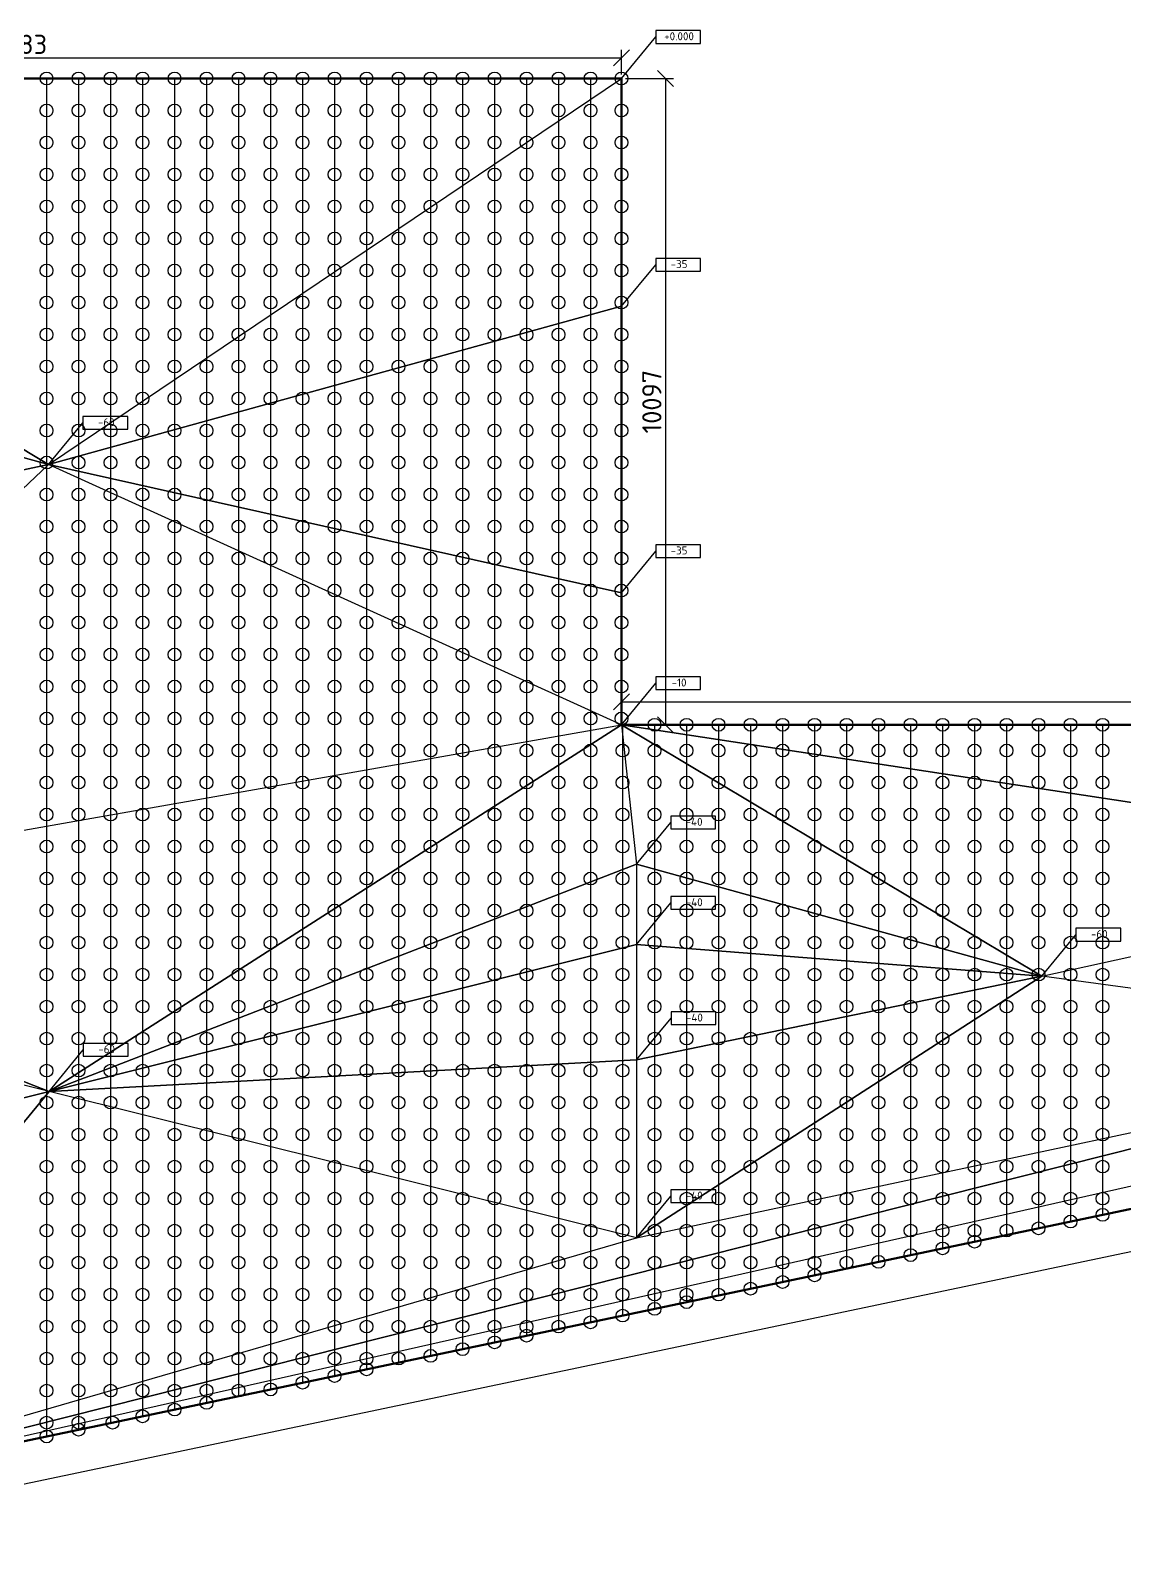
# Model space of a CAD drawing. Header units: millimetres. Extents: x 3543 to 468547, y -146359 to 38454.
# Drawn here: x 220609 to 237701, y -145965 to -122093 of the extents above; entities that cross this region are included whole.
import ezdxf
from ezdxf.enums import TextEntityAlignment as Align

# ---------------------------------------------------------------- set-up
doc = ezdxf.new("R2010")
doc.units = ezdxf.units.MM
doc.layers.add('контур', color=1, linetype='Continuous', lineweight=50)
doc.layers.add('размеры', color=7, linetype='Continuous', lineweight=5)
for name, color, linetype in [('линии_высот', 4, 'Continuous'), ('опорыvb', 7, 'Continuous'), ('сеткаvb', 8, 'Continuous')]:
    doc.layers.add(name, color=color, linetype=linetype)
doc.styles.add('isocpeur', font='isocpeur.ttf')
doc.dimstyles.new('ISO-25', dxfattribs={"dimscale": 100, "dimtxt": 3, "dimasz": 2.5, "dimexe": 1.25, "dimexo": 0.625, "dimtad": 1, "dimtoh": 1, "dimdec": 0, "dimtxsty": 'isocpeur', "dimblk": 'OBLIQUE', "dimcen": 2.5, "dimadec": 0, "dimazin": 0, "dimtfac": 1, "dimtdec": 0, "dimtmove": 0, "dimatfit": 3, "dimfxl": 1, "dimarcsym": 0})

# ---------------------------------------------------------------- blocks, each defined once
blk = doc.blocks.new('otmetka_oporvb')
at = {"linetype": 'ByBlock', "lineweight": -2}
blk.add_hatch(color=0, dxfattribs=at).paths.add_polyline_path([(-38, -32, 1), (38, 32, 1)])
at = {"color": 0, "linetype": 'ByBlock', "lineweight": -2}
blk.add_line((0, 0), (2142, 2596), dxfattribs=at)
at = {"color": 0}
blk.add_lwpolyline([(2142, 2196), (4942, 2196), (4942, 2996), (2142, 2996)], close=True, dxfattribs=at)
at = {"color": 0, "linetype": 'ByBlock', "lineweight": -2, "style": 'isocpeur'}
blk.add_attdef('OTM', text='', height=500, dxfattribs=at).set_placement((3600, 2639), align=Align.MIDDLE_CENTER)
blk = doc.blocks.new('*U28')
at = {"linetype": 'ByBlock', "lineweight": -2}
blk.add_hatch(color=0, dxfattribs=at).paths.add_polyline_path([(-38, -32, 1), (38, 32, 1)])
at = {"color": 0, "linetype": 'ByBlock', "lineweight": -2}
blk.add_line((0, 0), (2147, 2596), dxfattribs=at)
at = {"color": 0}
blk.add_lwpolyline([(2147, 2196), (4947, 2196), (4947, 2996), (2147, 2996)], close=True, dxfattribs=at)
at = {"color": 0, "linetype": 'ByBlock', "lineweight": -2, "style": 'isocpeur'}
blk.add_attdef('OTM', text='', height=500, dxfattribs=at).set_placement((3606, 2639), align=Align.MIDDLE_CENTER)
blk = doc.blocks.new('*U29')
at = {"linetype": 'ByBlock', "lineweight": -2}
blk.add_hatch(color=0, dxfattribs=at).paths.add_polyline_path([(-38, -32, 1), (38, 32, 1)])
at = {"color": 0, "linetype": 'ByBlock', "lineweight": -2}
blk.add_line((0, 0), (2158, 2596), dxfattribs=at)
at = {"color": 0}
blk.add_lwpolyline([(2158, 2196), (4958, 2196), (4958, 2996), (2158, 2996)], close=True, dxfattribs=at)
at = {"color": 0, "linetype": 'ByBlock', "lineweight": -2, "style": 'isocpeur'}
blk.add_attdef('OTM', text='', height=500, dxfattribs=at).set_placement((3617, 2639), align=Align.MIDDLE_CENTER)
blk = doc.blocks.new('*U30')
at = {"linetype": 'ByBlock', "lineweight": -2}
blk.add_hatch(color=0, dxfattribs=at).paths.add_polyline_path([(-38, -32, 1), (38, 32, 1)])
at = {"color": 0, "linetype": 'ByBlock', "lineweight": -2}
blk.add_line((0, 0), (2151, 2596), dxfattribs=at)
at = {"color": 0}
blk.add_lwpolyline([(2151, 2196), (4951, 2196), (4951, 2996), (2151, 2996)], close=True, dxfattribs=at)
at = {"color": 0, "linetype": 'ByBlock', "lineweight": -2, "style": 'isocpeur'}
blk.add_attdef('OTM', text='', height=500, dxfattribs=at).set_placement((3609, 2639), align=Align.MIDDLE_CENTER)
blk = doc.blocks.new('opor_symbPRO')
at = {"color": 0, "ltscale": 20}
blk.add_circle((0, 0), 100, dxfattribs=at)
blk = doc.blocks.new('_OBLIQUE')
at = {"color": 0, "linetype": 'ByBlock'}
blk.add_line((-0.5, -0.5), (0.5, 0.5), dxfattribs=at)
blk = doc.blocks.new('*D54')
at = {"layer": 'Defpoints', "color": 0, "transparency": 16777216}
for p in [(229842, -122521), (210859, -122842), (229842, -122842)]:
    blk.add_point(p, dxfattribs=at)
at = {"layer": 'размеры', "color": 0, "lineweight": -2, "transparency": 16777216}
for p, q in [((210859, -122780), (210859, -122396)), ((229842, -122780), (229842, -122396)), ((210859, -122521), (229842, -122521))]:
    blk.add_line(p, q, dxfattribs=at)
at = {"layer": 'размеры', "color": 0, "lineweight": -2, "transparency": 16777216, "xscale": 250, "yscale": 250, "zscale": 250, "rotation": 180}
blk.add_blockref('_OBLIQUE', (210859, -122521), dxfattribs=at)
at = {"layer": 'размеры', "color": 0, "lineweight": -2, "transparency": 16777216, "xscale": 250, "yscale": 250, "zscale": 250}
blk.add_blockref('_OBLIQUE', (229842, -122521), dxfattribs=at)
at = {"layer": 'размеры', "color": 0, "transparency": 16777216, "insert": (220350, -122309), "char_height": 300, "attachment_point": 5, "style": 'isocpeur'}
blk.add_mtext('18983', dxfattribs=at)
blk = doc.blocks.new('*D50')
at = {"layer": 'Defpoints', "color": 0, "transparency": 16777216}
for p in [(229842, -122842), (229842, -132940), (230530, -132940)]:
    blk.add_point(p, dxfattribs=at)
at = {"layer": 'размеры', "color": 0, "lineweight": -2, "transparency": 16777216}
for p, q in [((229904, -122842), (230655, -122842)), ((230530, -122842), (230530, -132940)), ((229904, -132940), (230655, -132940))]:
    blk.add_line(p, q, dxfattribs=at)
at = {"layer": 'размеры', "color": 0, "lineweight": -2, "transparency": 16777216, "xscale": 250, "yscale": 250, "zscale": 250}
for p, rotation in [((230530, -122842), 90), ((230530, -132940), 270)]:
    blk.add_blockref('_OBLIQUE', p, dxfattribs=dict(at, rotation=rotation))
at = {"layer": 'размеры', "color": 0, "transparency": 16777216, "insert": (230317, -127891), "char_height": 300, "attachment_point": 5, "rotation": 90, "style": 'isocpeur'}
blk.add_mtext('10097', dxfattribs=at)
blk = doc.blocks.new('*D51')
at = {"layer": 'Defpoints', "color": 0, "transparency": 16777216}
for p in [(261341, -132583), (229842, -132940), (261341, -132940)]:
    blk.add_point(p, dxfattribs=at)
at = {"layer": 'размеры', "color": 0, "lineweight": -2, "transparency": 16777216}
for p, q in [((229842, -132877), (229842, -132458)), ((261341, -132877), (261341, -132458)), ((229842, -132583), (261341, -132583))]:
    blk.add_line(p, q, dxfattribs=at)
at = {"layer": 'размеры', "color": 0, "lineweight": -2, "transparency": 16777216, "xscale": 250, "yscale": 250, "zscale": 250, "rotation": 180}
blk.add_blockref('_OBLIQUE', (229842, -132583), dxfattribs=at)
at = {"layer": 'размеры', "color": 0, "lineweight": -2, "transparency": 16777216, "xscale": 250, "yscale": 250, "zscale": 250}
blk.add_blockref('_OBLIQUE', (261341, -132583), dxfattribs=at)
at = {"layer": 'размеры', "color": 0, "transparency": 16777216, "insert": (245592, -132370), "char_height": 300, "attachment_point": 5, "style": 'isocpeur'}
blk.add_mtext('31500', dxfattribs=at)
blk = doc.blocks.new('*D49')
at = {"layer": 'Defpoints', "color": 0, "transparency": 16777216}
for p in [(299003, -127661), (215545, -145174), (215680, -145817)]:
    blk.add_point(p, dxfattribs=at)
at = {"layer": 'размеры', "color": 0, "lineweight": -2, "transparency": 16777216}
for p, q in [((299016, -127722), (299164, -128426)), ((299138, -128304), (215680, -145817)), ((215558, -145235), (215706, -145939))]:
    blk.add_line(p, q, dxfattribs=at)
at = {"layer": 'размеры', "color": 0, "lineweight": -2, "transparency": 16777216, "xscale": 250, "yscale": 250, "zscale": 250}
for p, rotation in [((299138, -128304), 11.85098422200823), ((215680, -145817), 191.8509842220083)]:
    blk.add_blockref('_OBLIQUE', p, dxfattribs=dict(at, rotation=rotation))
at = {"layer": 'размеры', "color": 0, "transparency": 16777216, "insert": (257365, -136852), "char_height": 300, "attachment_point": 5, "rotation": 11.851, "style": 'isocpeur'}
blk.add_mtext('85276', dxfattribs=at)

msp = doc.modelspace()

# ---------------------------------------------------------------- linework, layer by layer
at = {"layer": 'контур', "linetype": 'Continuous'}
msp.add_lwpolyline([(215545, -145173.6), (210858.8, -122842.2), (229841.6, -122842.2), (229841.6, -132939.6), (261341.5, -132939.6), (261341.5, -122842.2), (299003.2, -122842.2), (299003.2, -127660.7)], close=True, dxfattribs=at)
at = {"layer": 'линии_высот'}
for points in [[(210858.8, -122842.2), (220891.8, -128871.8), (229841.6, -122842.2)], [(220891.8, -128871.8), (210858.8, -122842.2), (211585.8, -126306.7)], [(220891.8, -128871.8), (229841.6, -122842.2), (229841.6, -126401.4)], [(220891.8, -128871.8), (211585.8, -126306.7), (212499.7, -130661.5)], [(220891.8, -128871.8), (229841.6, -126401.4), (229841.6, -130875.7)], [(252298.9, -136875.6), (215545, -145173.6), (299003.2, -127660.7)], [(220891.8, -128871.8), (212499.7, -130661.5), (213579.5, -135807)], [(220891.8, -128871.8), (213579.5, -135807), (229841.6, -132939.6)], [(220891.8, -128871.8), (229841.6, -130875.7), (229841.6, -132939.6)], [(220897.2, -138667.6), (213579.5, -135807), (229841.6, -132939.6)], [(220897.2, -138667.6), (229841.6, -132939.6), (230076.7, -135115.1)], [(236407.9, -136868.8), (229841.6, -132939.6), (230076.7, -135115.1)], [(229841.6, -132939.6), (236407.9, -136868.8), (244279.5, -135135.9)], [(229841.6, -132939.6), (244279.5, -135135.9), (261341.5, -132939.6)], [(220897.2, -138667.6), (230076.7, -135115.1), (230076.7, -136371.6)], [(236407.9, -136868.8), (230076.7, -135115.1), (230076.7, -136371.6)], [(236407.9, -136868.8), (244279.5, -135135.9), (244268.4, -137933.7)], [(220897.2, -138667.6), (213807, -136891.3), (213579.5, -135807)], [(220897.2, -138667.6), (230076.7, -136371.6), (230076.7, -138173.7)], [(236407.9, -136868.8), (230076.7, -136371.6), (230076.7, -138173.7)], [(220897.2, -138667.6), (213807, -136891.3), (214515.2, -140266.4)], [(244268.4, -137933.7), (252298.9, -136875.6), (215545, -145173.6)], [(236407.9, -136868.8), (230076.7, -138173.7), (230076.7, -140954.3)], [(244268.4, -137933.7), (236407.9, -136868.8), (230076.7, -140954.3)], [(215545, -145173.6), (230076.7, -140954.3), (244268.4, -137933.7)], [(220897.2, -138667.6), (230076.7, -138173.7), (230076.7, -140954.3)], [(220897.2, -138667.6), (214515.2, -140266.4), (215545, -145173.6)], [(220897.2, -138667.6), (215545, -145173.6), (230076.7, -140954.3)]]:
    msp.add_lwpolyline(points, close=True, dxfattribs=at)
at = {"layer": 'сеткаvb'}
for p, q in [((210858.8, -122842.2), (229841.6, -122842.2)), ((220858.8, -122842.2), (220858.8, -144058.5)), ((221358.8, -122842.2), (221358.8, -143953.6)), ((221858.8, -122842.2), (221858.8, -143848.7)), ((222358.8, -122842.2), (222358.8, -143743.7)), ((222858.8, -122842.2), (222858.8, -143638.8)), ((223358.8, -122842.2), (223358.8, -143533.9)), ((223858.8, -122842.2), (223858.8, -143429)), ((224358.8, -122842.2), (224358.8, -143324.1)), ((224858.8, -122842.2), (224858.8, -143219.1)), ((225358.8, -122842.2), (225358.8, -143114.2)), ((225858.8, -122842.2), (225858.8, -143009.3)), ((226358.8, -122842.2), (226358.8, -142904.4)), ((226858.8, -122842.2), (226858.8, -142799.5)), ((227358.8, -122842.2), (227358.8, -142694.5)), ((227858.8, -122842.2), (227858.8, -142589.6)), ((228358.8, -122842.2), (228358.8, -142484.7)), ((228858.8, -122842.2), (228858.8, -142379.8)), ((229358.8, -122842.2), (229358.8, -142274.9)), ((229858.8, -132939.6), (229858.8, -142169.9)), ((230358.8, -132939.6), (230358.8, -142065)), ((230858.8, -132939.6), (230858.8, -141960.1)), ((231358.8, -132939.6), (231358.8, -141855.2)), ((231858.8, -132939.6), (231858.8, -141750.3)), ((232358.8, -132939.6), (232358.8, -141645.4)), ((232858.8, -132939.6), (232858.8, -141540.4)), ((233358.8, -132939.6), (233358.8, -141435.5)), ((233858.8, -132939.6), (233858.8, -141330.6)), ((234358.8, -132939.6), (234358.8, -141225.7)), ((234858.8, -132939.6), (234858.8, -141120.8)), ((235358.8, -132939.6), (235358.8, -141015.8)), ((235858.8, -132939.6), (235858.8, -140910.9)), ((236358.8, -132939.6), (236358.8, -140806)), ((236858.8, -132939.6), (236858.8, -140701.1)), ((237358.8, -132939.6), (237358.8, -140596.2))]:
    msp.add_line(p, q, dxfattribs=at)
at = {"layer": 'сеткаvb', "linetype": 'Continuous'}
msp.add_line((229841.6, -122842.2), (229841.6, -132939.6), dxfattribs=at)

# ---------------------------------------------------------------- block references
at = {"xscale": 0.25, "yscale": 0.25, "zscale": 0.25}
for name, p, values in [('otmetka_oporvb', (229841.6, -122842.2), {'OTM': '+0.000'}), ('otmetka_oporvb', (229841.6, -126401.4), {'OTM': '-35'}), ('otmetka_oporvb', (220891.8, -128871.8), {'OTM': '-60'}), ('otmetka_oporvb', (229841.6, -130875.7), {'OTM': '-35'}), ('otmetka_oporvb', (229841.6, -132939.6), {'OTM': '-10'}), ('otmetka_oporvb', (230076.7, -135115.1), {'OTM': '-40'}), ('*U28', (230076.7, -136371.6), {'OTM': '-40'}), ('otmetka_oporvb', (236407.9, -136868.8), {'OTM': '-60'}), ('*U29', (230076.7, -138173.7), {'OTM': '-40'}), ('otmetka_oporvb', (220897.2, -138667.6), {'OTM': '-60'}), ('*U30', (230076.7, -140954.3), {'OTM': '-40'})]:
    msp.add_blockref(name, p, dxfattribs=at).add_auto_attribs(values)
at = {"layer": 'опорыvb', "color": 1}
for p in [(220858.8, -122842.2), (221358.8, -122842.2), (221858.8, -122842.2), (222358.8, -122842.2), (222858.8, -122842.2), (223358.8, -122842.2), (223858.8, -122842.2), (224358.8, -122842.2), (224858.8, -122842.2), (225358.8, -122842.2), (225858.8, -122842.2), (226358.8, -122842.2), (226858.8, -122842.2), (227358.8, -122842.2), (227858.8, -122842.2), (228358.8, -122842.2), (228858.8, -122842.2), (229358.8, -122842.2), (229841.6, -122842.2), (220858.8, -123342.2), (221358.8, -123342.2), (221858.8, -123342.2), (222358.8, -123342.2), (222858.8, -123342.2), (223358.8, -123342.2), (223858.8, -123342.2), (224358.8, -123342.2), (224858.8, -123342.2), (225358.8, -123342.2), (225858.8, -123342.2), (226358.8, -123342.2), (226858.8, -123342.2), (227358.8, -123342.2), (227858.8, -123342.2), (228358.8, -123342.2), (228858.8, -123342.2), (229358.8, -123342.2), (229841.6, -123342.2), (236858.8, -140701.1), (237358.8, -140596.2), (235858.8, -140842.2), (236358.8, -140806), (234858.8, -141120.8), (235358.8, -141015.8), (233858.8, -141330.6), (234358.8, -141225.7), (232358.8, -141645.4), (232858.8, -141540.4), (231358.8, -141842.2), (231858.8, -141750.3), (230358.8, -142065), (230858.8, -141960.1), (228858.8, -142342.2), (229358.8, -142274.9), (229858.8, -142169.9), (227858.8, -142589.6), (228358.8, -142484.7), (224858.8, -142842.2), (226358.8, -142842.2), (226858.8, -142799.5), (227358.8, -142694.5), (225858.8, -143009.3), (224358.8, -143324.1), (224858.8, -143219.1), (225358.8, -143114.2), (222858.8, -143342.2), (223358.8, -143533.9), (223858.8, -143342.2), (222358.8, -143743.7), (222858.8, -143638.8), (220858.8, -143842.2), (221358.8, -143842.2), (221358.8, -143953.6), (221889.8, -143842.2), (220858.8, -144058.5)]:
    msp.add_blockref('opor_symbPRO', p, dxfattribs=at)
at = {"layer": 'опорыvb', "color": 92}
for p in [(220858.8, -123842.2), (221358.8, -123842.2), (221858.8, -123842.2), (222358.8, -123842.2), (222858.8, -123842.2), (223358.8, -123842.2), (223858.8, -123842.2), (224358.8, -123842.2), (224858.8, -123842.2), (225358.8, -123842.2), (225858.8, -123842.2), (226358.8, -123842.2), (226858.8, -123842.2), (227358.8, -123842.2), (227858.8, -123842.2), (228358.8, -123842.2), (228858.8, -123842.2), (229358.8, -123842.2), (229841.6, -123842.2), (220858.8, -124342.2), (221358.8, -124342.2), (221858.8, -124342.2), (222358.8, -124342.2), (222858.8, -124342.2), (223358.8, -124342.2), (223858.8, -124342.2), (224358.8, -124342.2), (224858.8, -124342.2), (225358.8, -124342.2), (225858.8, -124342.2), (226358.8, -124342.2), (226858.8, -124342.2), (227358.8, -124342.2), (227858.8, -124342.2), (228358.8, -124342.2), (228858.8, -124342.2), (229358.8, -124342.2), (229841.6, -124342.2), (220858.8, -124842.2), (221358.8, -124842.2), (221858.8, -124842.2), (222358.8, -124842.2), (222858.8, -124842.2), (223358.8, -124842.2), (223858.8, -124842.2), (224358.8, -124842.2), (224858.8, -124842.2), (225358.8, -124842.2), (225858.8, -124842.2), (226358.8, -124842.2), (226858.8, -124842.2), (227358.8, -124842.2), (227858.8, -124842.2), (228358.8, -124842.2), (228858.8, -124842.2), (229358.8, -124842.2), (229841.6, -124842.2), (226858.8, -131842.2), (227358.8, -131842.2), (227858.8, -131842.2), (228358.8, -131842.2), (228858.8, -131842.2), (229358.8, -131842.2), (229841.6, -131842.2), (224358.8, -132342.2), (224858.8, -132342.2), (225358.8, -132342.2), (225858.8, -132342.2), (226358.8, -132342.2), (226858.8, -132342.2), (227358.8, -132342.2), (227858.8, -132342.2), (228358.8, -132342.2), (228858.8, -132342.2), (229358.8, -132342.2), (229841.6, -132342.2), (221358.8, -132842.2), (221858.8, -132842.2), (222358.8, -132842.2), (222858.8, -132842.2), (223358.8, -132842.2), (223858.8, -132842.2), (224358.8, -132842.2), (224858.8, -132842.2), (225358.8, -132842.2), (225858.8, -132842.2), (226358.8, -132842.2), (226858.8, -132842.2), (227358.8, -132842.2), (227858.8, -132842.2), (228358.8, -132842.2), (228858.8, -132842.2), (229358.8, -132842.2), (229841.6, -132842.2), (230358.8, -132939.6), (230858.8, -132939.6), (231358.8, -132939.6), (231858.8, -132939.6), (232358.8, -132939.6), (232858.8, -132939.6), (233358.8, -132939.6), (233858.8, -132939.6), (234358.8, -132939.6), (234858.8, -132939.6), (235358.8, -132939.6), (235858.8, -132939.6), (236358.8, -132939.6), (236858.8, -132939.6), (237358.8, -132939.6), (220858.8, -133342.2), (221358.8, -133342.2), (221858.8, -133342.2), (222358.8, -133342.2), (222858.8, -133342.2), (223358.8, -133342.2), (223858.8, -133342.2), (224358.8, -133342.2), (224858.8, -133342.2), (225358.8, -133342.2), (225858.8, -133342.2), (226358.8, -133342.2), (226858.8, -133342.2), (227358.8, -133342.2), (227858.8, -133342.2), (228358.8, -133342.2), (228858.8, -133342.2), (229358.8, -133342.2), (229858.8, -133342.2), (230358.8, -133342.2), (230858.8, -133342.2), (231358.8, -133342.2), (231858.8, -133342.2), (232358.8, -133342.2), (232858.8, -133342.2), (233358.8, -133342.2), (233858.8, -133342.2), (234358.8, -133342.2), (234858.8, -133342.2), (235358.8, -133342.2), (235858.8, -133342.2), (236358.8, -133342.2), (236858.8, -133342.2), (237358.8, -133342.2), (220858.8, -133842.2), (221358.8, -133842.2), (221858.8, -133842.2), (222358.8, -133842.2), (222858.8, -133842.2), (223358.8, -133842.2), (223858.8, -133842.2), (224358.8, -133842.2), (224858.8, -133842.2), (225358.8, -133842.2), (225858.8, -133842.2), (226358.8, -133842.2), (226858.8, -133842.2), (227358.8, -133842.2), (227858.8, -133842.2), (228358.8, -133842.2), (228858.8, -133842.2), (229358.8, -133842.2), (229858.8, -133842.2), (230358.8, -133842.2), (230858.8, -133842.2), (231358.8, -133842.2), (231858.8, -133842.2), (232358.8, -133842.2), (232858.8, -133842.2), (233358.8, -133842.2), (233858.8, -133842.2), (234358.8, -133842.2), (234858.8, -133842.2), (235358.8, -133842.2), (235858.8, -133842.2), (236358.8, -133842.2), (236858.8, -133842.2), (237358.8, -133842.2), (220858.8, -134342.2), (221358.8, -134342.2), (221858.8, -134342.2), (222358.8, -134342.2), (222858.8, -134342.2), (223358.8, -134342.2), (223858.8, -134342.2), (224358.8, -134342.2), (224858.8, -134342.2), (225358.8, -134342.2), (225858.8, -134342.2), (226358.8, -134342.2), (226858.8, -134342.2), (227358.8, -134342.2), (227858.8, -134342.2), (228358.8, -134342.2), (235358.8, -134342.2), (235858.8, -134342.2), (236358.8, -134342.2), (236858.8, -134342.2), (237358.8, -134342.2), (220858.8, -134842.2), (221358.8, -134842.2), (221858.8, -134842.2), (222358.8, -134842.2), (222858.8, -134842.2), (223358.8, -134842.2), (223858.8, -134842.2), (224358.8, -134842.2), (224858.8, -134842.2), (225358.8, -134842.2), (225858.8, -134842.2), (220858.8, -135342.2), (221358.8, -135342.2), (221858.8, -135342.2), (222358.8, -135342.2), (222858.8, -135342.2), (236358.8, -139842.2), (236858.8, -139842.2), (237358.8, -139842.2), (234358.8, -140342.2), (234858.8, -140342.2), (235358.8, -140342.2), (232358.8, -140842.2), (232858.8, -140842.2), (233358.8, -140842.2), (233858.8, -140842.2), (235358.8, -140842.2), (229858.8, -141342.2), (230358.8, -141342.2), (230858.8, -141342.2), (231358.8, -141342.2), (231858.8, -141342.2), (232858.8, -141342.2), (233358.8, -141342.2), (227858.8, -141842.2), (228358.8, -141842.2), (228858.8, -141842.2), (229358.8, -141842.2), (229858.8, -141842.2), (230358.8, -141842.2), (230858.8, -141842.2), (225858.8, -142342.2), (226358.8, -142342.2), (226858.8, -142342.2), (227358.8, -142342.2), (227858.8, -142342.2), (228358.8, -142342.2), (220858.8, -142842.2), (221358.8, -142842.2), (221858.8, -142842.2), (222358.8, -142842.2), (222858.8, -142842.2), (223358.8, -142842.2), (223858.8, -142842.2), (224358.8, -142842.2), (225358.8, -142842.2), (225858.8, -142842.2), (220858.8, -143342.2), (221358.8, -143342.2), (221858.8, -143342.2), (222358.8, -143342.2), (223358.8, -143342.2)]:
    msp.add_blockref('opor_symbPRO', p, dxfattribs=at)
at = {"layer": 'опорыvb', "color": 131}
for p in [(220858.8, -125342.2), (221358.8, -125342.2), (221858.8, -125342.2), (222358.8, -125342.2), (222858.8, -125342.2), (223358.8, -125342.2), (223858.8, -125342.2), (224358.8, -125342.2), (224858.8, -125342.2), (225358.8, -125342.2), (225858.8, -125342.2), (226358.8, -125342.2), (226858.8, -125342.2), (227358.8, -125342.2), (227858.8, -125342.2), (228358.8, -125342.2), (228858.8, -125342.2), (229358.8, -125342.2), (229841.6, -125342.2), (220858.8, -125842.2), (221358.8, -125842.2), (221858.8, -125842.2), (222358.8, -125842.2), (222858.8, -125842.2), (223358.8, -125842.2), (223858.8, -125842.2), (224358.8, -125842.2), (224858.8, -125842.2), (225358.8, -125842.2), (225858.8, -125842.2), (226358.8, -125842.2), (226858.8, -125842.2), (227358.8, -125842.2), (227858.8, -125842.2), (228358.8, -125842.2), (228858.8, -125842.2), (229358.8, -125842.2), (229841.6, -125842.2), (220858.8, -126342.2), (221358.8, -126342.2), (221858.8, -126342.2), (222358.8, -126342.2), (222858.8, -126342.2), (223358.8, -126342.2), (223858.8, -126342.2), (224358.8, -126342.2), (224858.8, -126342.2), (225358.8, -126342.2), (225858.8, -126342.2), (226358.8, -126342.2), (226858.8, -126342.2), (227358.8, -126342.2), (227858.8, -126342.2), (228358.8, -126342.2), (228858.8, -126342.2), (229358.8, -126342.2), (229841.6, -126342.2), (220858.8, -126842.2), (221358.8, -126842.2), (221858.8, -126842.2), (222358.8, -126842.2), (222858.8, -126842.2), (223358.8, -126842.2), (223858.8, -126842.2), (224358.8, -126842.2), (224858.8, -126842.2), (225358.8, -126842.2), (225858.8, -126842.2), (226358.8, -126842.2), (226858.8, -126842.2), (227358.8, -126842.2), (227858.8, -126842.2), (228358.8, -126842.2), (228858.8, -126842.2), (229358.8, -126842.2), (229841.6, -126842.2), (220858.8, -127342.2), (221358.8, -127342.2), (221858.8, -127342.2), (222358.8, -127342.2), (222858.8, -127342.2), (223358.8, -127342.2), (223858.8, -127342.2), (224358.8, -127342.2), (224858.8, -127342.2), (225358.8, -127342.2), (225858.8, -127342.2), (226358.8, -127342.2), (226858.8, -127342.2), (227358.8, -127342.2), (227858.8, -127342.2), (228358.8, -127342.2), (228858.8, -127342.2), (229358.8, -127342.2), (229841.6, -127342.2), (220858.8, -127842.2), (221358.8, -127842.2), (221858.8, -127842.2), (222358.8, -127842.2), (222858.8, -127842.2), (223358.8, -127842.2), (223858.8, -127842.2), (224358.8, -127842.2), (224858.8, -127842.2), (225358.8, -127842.2), (225858.8, -127842.2), (226358.8, -127842.2), (226858.8, -127842.2), (227358.8, -127842.2), (227858.8, -127842.2), (228358.8, -127842.2), (228858.8, -127842.2), (229358.8, -127842.2), (229841.6, -127842.2), (223358.8, -128342.2), (223858.8, -128342.2), (224358.8, -128342.2), (224858.8, -128342.2), (225358.8, -128342.2), (225858.8, -128342.2), (226358.8, -128342.2), (226858.8, -128342.2), (227358.8, -128342.2), (227858.8, -128342.2), (228358.8, -128342.2), (228858.8, -128342.2), (229358.8, -128342.2), (229841.6, -128342.2), (223358.8, -128842.2), (223858.8, -128842.2), (224358.8, -128842.2), (224858.8, -128842.2), (225358.8, -128842.2), (225858.8, -128842.2), (226358.8, -128842.2), (226858.8, -128842.2), (227358.8, -128842.2), (227858.8, -128842.2), (228358.8, -128842.2), (228858.8, -128842.2), (229358.8, -128842.2), (229841.6, -128842.2), (221858.8, -129342.2), (222358.8, -129342.2), (222858.8, -129342.2), (223358.8, -129342.2), (223858.8, -129342.2), (224358.8, -129342.2), (224858.8, -129342.2), (225358.8, -129342.2), (225858.8, -129342.2), (226358.8, -129342.2), (226858.8, -129342.2), (227358.8, -129342.2), (227858.8, -129342.2), (228358.8, -129342.2), (228858.8, -129342.2), (229358.8, -129342.2), (229841.6, -129342.2), (220858.8, -129842.2), (221358.8, -129842.2), (221858.8, -129842.2), (222358.8, -129842.2), (222858.8, -129842.2), (223358.8, -129842.2), (223858.8, -129842.2), (224358.8, -129842.2), (224858.8, -129842.2), (225358.8, -129842.2), (225858.8, -129842.2), (226358.8, -129842.2), (226858.8, -129842.2), (227358.8, -129842.2), (227858.8, -129842.2), (228358.8, -129842.2), (228858.8, -129842.2), (229358.8, -129842.2), (229841.6, -129842.2), (220858.8, -130342.2), (221358.8, -130342.2), (221858.8, -130342.2), (222358.8, -130342.2), (222858.8, -130342.2), (223358.8, -130342.2), (223858.8, -130342.2), (224358.8, -130342.2), (224858.8, -130342.2), (225358.8, -130342.2), (225858.8, -130342.2), (226358.8, -130342.2), (226858.8, -130342.2), (227358.8, -130342.2), (227858.8, -130342.2), (228358.8, -130342.2), (228858.8, -130342.2), (229358.8, -130342.2), (229841.6, -130342.2), (220858.8, -130842.2), (221358.8, -130842.2), (221858.8, -130842.2), (222358.8, -130842.2), (222858.8, -130842.2), (223358.8, -130842.2), (223858.8, -130842.2), (224358.8, -130842.2), (224858.8, -130842.2), (225358.8, -130842.2), (225858.8, -130842.2), (226358.8, -130842.2), (226858.8, -130842.2), (227358.8, -130842.2), (227858.8, -130842.2), (228358.8, -130842.2), (228858.8, -130842.2), (229358.8, -130842.2), (229841.6, -130842.2), (220858.8, -131342.2), (221358.8, -131342.2), (221858.8, -131342.2), (222358.8, -131342.2), (222858.8, -131342.2), (223358.8, -131342.2), (223858.8, -131342.2), (224358.8, -131342.2), (224858.8, -131342.2), (225358.8, -131342.2), (225858.8, -131342.2), (226358.8, -131342.2), (226858.8, -131342.2), (227358.8, -131342.2), (227858.8, -131342.2), (228358.8, -131342.2), (228858.8, -131342.2), (229358.8, -131342.2), (229841.6, -131342.2), (220858.8, -131842.2), (221358.8, -131842.2), (221858.8, -131842.2), (222358.8, -131842.2), (222858.8, -131842.2), (223358.8, -131842.2), (223858.8, -131842.2), (224358.8, -131842.2), (224858.8, -131842.2), (225358.8, -131842.2), (225858.8, -131842.2), (226358.8, -131842.2), (220858.8, -132342.2), (221358.8, -132342.2), (221858.8, -132342.2), (222358.8, -132342.2), (222858.8, -132342.2), (223358.8, -132342.2), (223858.8, -132342.2), (220858.8, -132842.2), (228858.8, -134342.2), (229358.8, -134342.2), (229858.8, -134342.2), (230358.8, -134342.2), (230858.8, -134342.2), (231358.8, -134342.2), (231858.8, -134342.2), (232358.8, -134342.2), (232858.8, -134342.2), (233358.8, -134342.2), (233858.8, -134342.2), (234358.8, -134342.2), (234858.8, -134342.2), (226358.8, -134842.2), (226858.8, -134842.2), (227358.8, -134842.2), (227858.8, -134842.2), (228358.8, -134842.2), (228858.8, -134842.2), (229358.8, -134842.2), (229858.8, -134842.2), (230358.8, -134842.2), (230858.8, -134842.2), (231358.8, -134842.2), (231858.8, -134842.2), (232358.8, -134842.2), (232858.8, -134842.2), (233358.8, -134842.2), (233858.8, -134842.2), (234358.8, -134842.2), (234858.8, -134842.2), (235358.8, -134842.2), (235858.8, -134842.2), (236358.8, -134842.2), (236858.8, -134842.2), (237358.8, -134842.2), (223358.8, -135342.2), (223858.8, -135342.2), (224358.8, -135342.2), (224858.8, -135342.2), (225358.8, -135342.2), (225858.8, -135342.2), (226358.8, -135342.2), (226858.8, -135342.2), (227358.8, -135342.2), (227858.8, -135342.2), (228358.8, -135342.2), (228858.8, -135342.2), (229358.8, -135342.2), (229858.8, -135342.2), (230358.8, -135342.2), (230858.8, -135342.2), (231358.8, -135342.2), (231858.8, -135342.2), (232358.8, -135342.2), (232858.8, -135342.2), (233358.8, -135342.2), (233858.8, -135342.2), (234358.8, -135342.2), (234858.8, -135342.2), (235358.8, -135342.2), (235858.8, -135342.2), (236358.8, -135342.2), (236858.8, -135342.2), (237358.8, -135342.2), (220858.8, -135842.2), (221358.8, -135842.2), (221858.8, -135842.2), (222358.8, -135842.2), (222858.8, -135842.2), (223358.8, -135842.2), (223858.8, -135842.2), (224358.8, -135842.2), (224858.8, -135842.2), (225358.8, -135842.2), (225858.8, -135842.2), (226358.8, -135842.2), (226858.8, -135842.2), (227358.8, -135842.2), (227858.8, -135842.2), (228358.8, -135842.2), (228858.8, -135842.2), (229358.8, -135842.2), (229858.8, -135842.2), (230358.8, -135842.2), (230858.8, -135842.2), (231358.8, -135842.2), (231858.8, -135842.2), (232358.8, -135842.2), (232858.8, -135842.2), (233358.8, -135842.2), (233858.8, -135842.2), (234358.8, -135842.2), (234858.8, -135842.2), (235358.8, -135842.2), (235858.8, -135842.2), (236358.8, -135842.2), (236858.8, -135842.2), (237358.8, -135842.2), (220858.8, -136342.2), (221358.8, -136342.2), (221858.8, -136342.2), (222358.8, -136342.2), (222858.8, -136342.2), (223358.8, -136342.2), (223858.8, -136342.2), (224358.8, -136342.2), (224858.8, -136342.2), (225358.8, -136342.2), (225858.8, -136342.2), (226358.8, -136342.2), (226858.8, -136342.2), (227358.8, -136342.2), (227858.8, -136342.2), (228358.8, -136342.2), (228858.8, -136342.2), (229358.8, -136342.2), (229858.8, -136342.2), (230358.8, -136342.2), (230858.8, -136342.2), (231358.8, -136342.2), (231858.8, -136342.2), (232358.8, -136342.2), (232858.8, -136342.2), (233358.8, -136342.2), (233858.8, -136342.2), (234358.8, -136342.2), (234858.8, -136342.2), (235358.8, -136342.2), (235858.8, -136342.2), (236358.8, -136342.2), (236858.8, -136342.2), (237358.8, -136342.2), (220858.8, -136842.2), (221358.8, -136842.2), (221858.8, -136842.2), (222358.8, -136842.2), (222858.8, -136842.2), (223358.8, -136842.2), (223858.8, -136842.2), (224358.8, -136842.2), (224858.8, -136842.2), (225358.8, -136842.2), (225858.8, -136842.2), (226358.8, -136842.2), (226858.8, -136842.2), (227358.8, -136842.2), (227858.8, -136842.2), (228358.8, -136842.2), (228858.8, -136842.2), (229358.8, -136842.2), (229858.8, -136842.2), (230358.8, -136842.2), (230858.8, -136842.2), (231358.8, -136842.2), (231858.8, -136842.2), (232358.8, -136842.2), (232858.8, -136842.2), (233358.8, -136842.2), (233858.8, -136842.2), (234358.8, -136842.2), (220858.8, -137342.2), (221358.8, -137342.2), (221858.8, -137342.2), (222358.8, -137342.2), (222858.8, -137342.2), (223358.8, -137342.2), (223858.8, -137342.2), (224358.8, -137342.2), (224858.8, -137342.2), (225358.8, -137342.2), (225858.8, -137342.2), (226358.8, -137342.2), (226858.8, -137342.2), (227358.8, -137342.2), (227858.8, -137342.2), (228358.8, -137342.2), (228858.8, -137342.2), (229358.8, -137342.2), (229858.8, -137342.2), (230358.8, -137342.2), (230858.8, -137342.2), (231358.8, -137342.2), (231858.8, -137342.2), (232358.8, -137342.2), (232858.8, -137342.2), (233358.8, -137342.2), (233858.8, -137342.2), (234358.8, -137342.2), (236858.8, -137342.2), (237358.8, -137342.2), (220858.8, -137842.2), (221358.8, -137842.2), (221858.8, -137842.2), (222358.8, -137842.2), (223858.8, -137842.2), (224358.8, -137842.2), (224858.8, -137842.2), (225358.8, -137842.2), (225858.8, -137842.2), (226358.8, -137842.2), (226858.8, -137842.2), (227358.8, -137842.2), (227858.8, -137842.2), (228358.8, -137842.2), (228858.8, -137842.2), (229358.8, -137842.2), (229858.8, -137842.2), (230358.8, -137842.2), (230858.8, -137842.2), (231358.8, -137842.2), (231858.8, -137842.2), (232358.8, -137842.2), (232858.8, -137842.2), (233358.8, -137842.2), (233858.8, -137842.2), (234358.8, -137842.2), (235358.8, -137842.2), (235858.8, -137842.2), (236358.8, -137842.2), (236858.8, -137842.2), (237358.8, -137842.2), (223858.8, -138342.2), (224358.8, -138342.2), (224858.8, -138342.2), (225358.8, -138342.2), (225858.8, -138342.2), (226358.8, -138342.2), (226858.8, -138342.2), (227358.8, -138342.2), (227858.8, -138342.2), (228358.8, -138342.2), (228858.8, -138342.2), (229358.8, -138342.2), (229858.8, -138342.2), (230358.8, -138342.2), (230858.8, -138342.2), (231358.8, -138342.2), (231858.8, -138342.2), (232358.8, -138342.2), (232858.8, -138342.2), (233358.8, -138342.2), (233858.8, -138342.2), (234358.8, -138342.2), (234858.8, -138342.2), (235358.8, -138342.2), (235858.8, -138342.2), (236358.8, -138342.2), (236858.8, -138342.2), (237358.8, -138342.2), (223858.8, -138842.2), (224358.8, -138842.2), (224858.8, -138842.2), (225358.8, -138842.2), (225858.8, -138842.2), (226358.8, -138842.2), (226858.8, -138842.2), (227358.8, -138842.2), (227858.8, -138842.2), (228358.8, -138842.2), (228858.8, -138842.2), (229358.8, -138842.2), (229858.8, -138842.2), (230358.8, -138842.2), (230858.8, -138842.2), (231358.8, -138842.2), (231858.8, -138842.2), (232358.8, -138842.2), (232858.8, -138842.2), (233358.8, -138842.2), (233858.8, -138842.2), (234358.8, -138842.2), (234858.8, -138842.2), (235358.8, -138842.2), (235858.8, -138842.2), (236358.8, -138842.2), (236858.8, -138842.2), (237358.8, -138842.2), (220858.8, -139342.2), (221358.8, -139342.2), (221858.8, -139342.2), (222358.8, -139342.2), (222858.8, -139342.2), (223358.8, -139342.2), (223858.8, -139342.2), (224358.8, -139342.2), (224858.8, -139342.2), (225358.8, -139342.2), (225858.8, -139342.2), (226358.8, -139342.2), (226858.8, -139342.2), (227358.8, -139342.2), (227858.8, -139342.2), (228358.8, -139342.2), (228858.8, -139342.2), (229358.8, -139342.2), (229858.8, -139342.2), (230358.8, -139342.2), (230858.8, -139342.2), (231358.8, -139342.2), (231858.8, -139342.2), (232358.8, -139342.2), (232858.8, -139342.2), (233358.8, -139342.2), (233858.8, -139342.2), (234358.8, -139342.2), (234858.8, -139342.2), (235358.8, -139342.2), (235858.8, -139342.2), (236358.8, -139342.2), (236858.8, -139342.2), (237358.8, -139342.2), (220858.8, -139842.2), (221358.8, -139842.2), (221858.8, -139842.2), (222358.8, -139842.2), (222858.8, -139842.2), (223358.8, -139842.2), (223858.8, -139842.2), (224358.8, -139842.2), (224858.8, -139842.2), (225358.8, -139842.2), (225858.8, -139842.2), (226358.8, -139842.2), (226858.8, -139842.2), (227358.8, -139842.2), (227858.8, -139842.2), (228358.8, -139842.2), (228858.8, -139842.2), (229358.8, -139842.2), (229858.8, -139842.2), (230358.8, -139842.2), (230858.8, -139842.2), (231358.8, -139842.2), (231858.8, -139842.2), (232358.8, -139842.2), (232858.8, -139842.2), (233358.8, -139842.2), (233858.8, -139842.2), (234358.8, -139842.2), (234858.8, -139842.2), (235358.8, -139842.2), (235858.8, -139842.2), (220858.8, -140342.2), (221358.8, -140342.2), (221858.8, -140342.2), (222358.8, -140342.2), (222858.8, -140342.2), (223358.8, -140342.2), (223858.8, -140342.2), (224358.8, -140342.2), (224858.8, -140342.2), (225358.8, -140342.2), (225858.8, -140342.2), (226358.8, -140342.2), (226858.8, -140342.2), (227358.8, -140342.2), (227858.8, -140342.2), (228358.8, -140342.2), (228858.8, -140342.2), (229358.8, -140342.2), (229858.8, -140342.2), (230358.8, -140342.2), (230858.8, -140342.2), (231358.8, -140342.2), (231858.8, -140342.2), (232358.8, -140342.2), (232858.8, -140342.2), (233358.8, -140342.2), (233858.8, -140342.2), (235858.8, -140342.2), (236358.8, -140342.2), (236858.8, -140342.2), (237358.8, -140342.2), (220858.8, -140842.2), (221358.8, -140842.2), (221858.8, -140842.2), (222358.8, -140842.2), (222858.8, -140842.2), (223358.8, -140842.2), (223858.8, -140842.2), (224358.8, -140842.2), (224858.8, -140842.2), (225358.8, -140842.2), (225858.8, -140842.2), (226358.8, -140842.2), (226858.8, -140842.2), (227358.8, -140842.2), (227858.8, -140842.2), (228358.8, -140842.2), (228858.8, -140842.2), (229358.8, -140842.2), (229858.8, -140842.2), (230358.8, -140842.2), (230858.8, -140842.2), (231358.8, -140842.2), (231858.8, -140842.2), (234358.8, -140842.2), (234858.8, -140842.2), (220858.8, -141342.2), (221358.8, -141342.2), (221858.8, -141342.2), (222358.8, -141342.2), (222858.8, -141342.2), (223358.8, -141342.2), (223858.8, -141342.2), (224358.8, -141342.2), (224858.8, -141342.2), (225358.8, -141342.2), (225858.8, -141342.2), (226358.8, -141342.2), (226858.8, -141342.2), (227358.8, -141342.2), (227858.8, -141342.2), (228358.8, -141342.2), (228858.8, -141342.2), (229358.8, -141342.2), (232358.8, -141342.2), (220858.8, -141842.2), (221358.8, -141842.2), (221858.8, -141842.2), (222358.8, -141842.2), (222858.8, -141842.2), (223358.8, -141842.2), (223858.8, -141842.2), (224358.8, -141842.2), (224858.8, -141842.2), (225358.8, -141842.2), (225858.8, -141842.2), (226358.8, -141842.2), (226858.8, -141842.2), (227358.8, -141842.2), (220858.8, -142342.2), (221358.8, -142342.2), (221858.8, -142342.2), (222358.8, -142342.2), (222858.8, -142342.2), (223358.8, -142342.2), (223858.8, -142342.2), (224358.8, -142342.2), (224858.8, -142342.2), (225358.8, -142342.2)]:
    msp.add_blockref('opor_symbPRO', p, dxfattribs=at)
at = {"layer": 'опорыvb', "color": 30}
for p in [(220858.8, -128342.2), (221358.8, -128342.2), (221858.8, -128342.2), (222358.8, -128342.2), (222858.8, -128342.2), (220858.8, -128842.2), (221358.8, -128842.2), (221858.8, -128842.2), (222358.8, -128842.2), (222858.8, -128842.2), (220858.8, -129342.2), (221358.8, -129342.2), (234858.8, -136842.2), (235358.8, -136842.2), (235858.8, -136842.2), (236358.8, -136842.2), (236858.8, -136842.2), (237358.8, -136842.2), (234858.8, -137342.2), (235358.8, -137342.2), (235858.8, -137342.2), (236358.8, -137342.2), (222858.8, -137842.2), (223358.8, -137842.2), (234858.8, -137842.2), (220858.8, -138342.2), (221358.8, -138342.2), (221858.8, -138342.2), (222358.8, -138342.2), (222858.8, -138342.2), (223358.8, -138342.2), (220858.8, -138842.2), (221358.8, -138842.2), (221858.8, -138842.2), (222358.8, -138842.2), (222858.8, -138842.2), (223358.8, -138842.2)]:
    msp.add_blockref('opor_symbPRO', p, dxfattribs=at)

# ---------------------------------------------------------------- dimensions: what is measured, and where the dimension line sits
at = {"layer": 'размеры'}
for base, p1, p2, picture, middle in [((229841.6, -122521.3), (210858.8, -122842.2), (229841.6, -122842.2), '*D54', (220350.2, -122308.8)), ((261341.5, -132582.8), (229841.6, -132939.6), (261341.5, -132939.6), '*D51', (245591.5, -132370.3))]:
    dim = msp.add_linear_dim(base=base, p1=p1, p2=p2, dimstyle='ISO-25', dxfattribs=at)
    dim.commit()
    dim.dimension.update_dxf_attribs({"geometry": picture, "text_midpoint": middle})
dim = msp.add_linear_dim(base=(230529.9, -132939.6), p1=(229841.6, -122842.2), p2=(229841.6, -132939.6), angle=90, dimstyle='ISO-25', dxfattribs=at)
dim.commit()
dim.dimension.update_dxf_attribs({"geometry": '*D50', "text_midpoint": (230317.4, -127890.9)})
dim = msp.add_aligned_dim(p1=(299003.2, -127660.7), p2=(215545, -145173.6), distance=657, dimstyle='ISO-25', dxfattribs=at)
dim.commit()
dim.dimension.update_dxf_attribs({"geometry": '*D49', "text_midpoint": (257365.4, -136852.1)})

doc.saveas('drawing.dxf')
